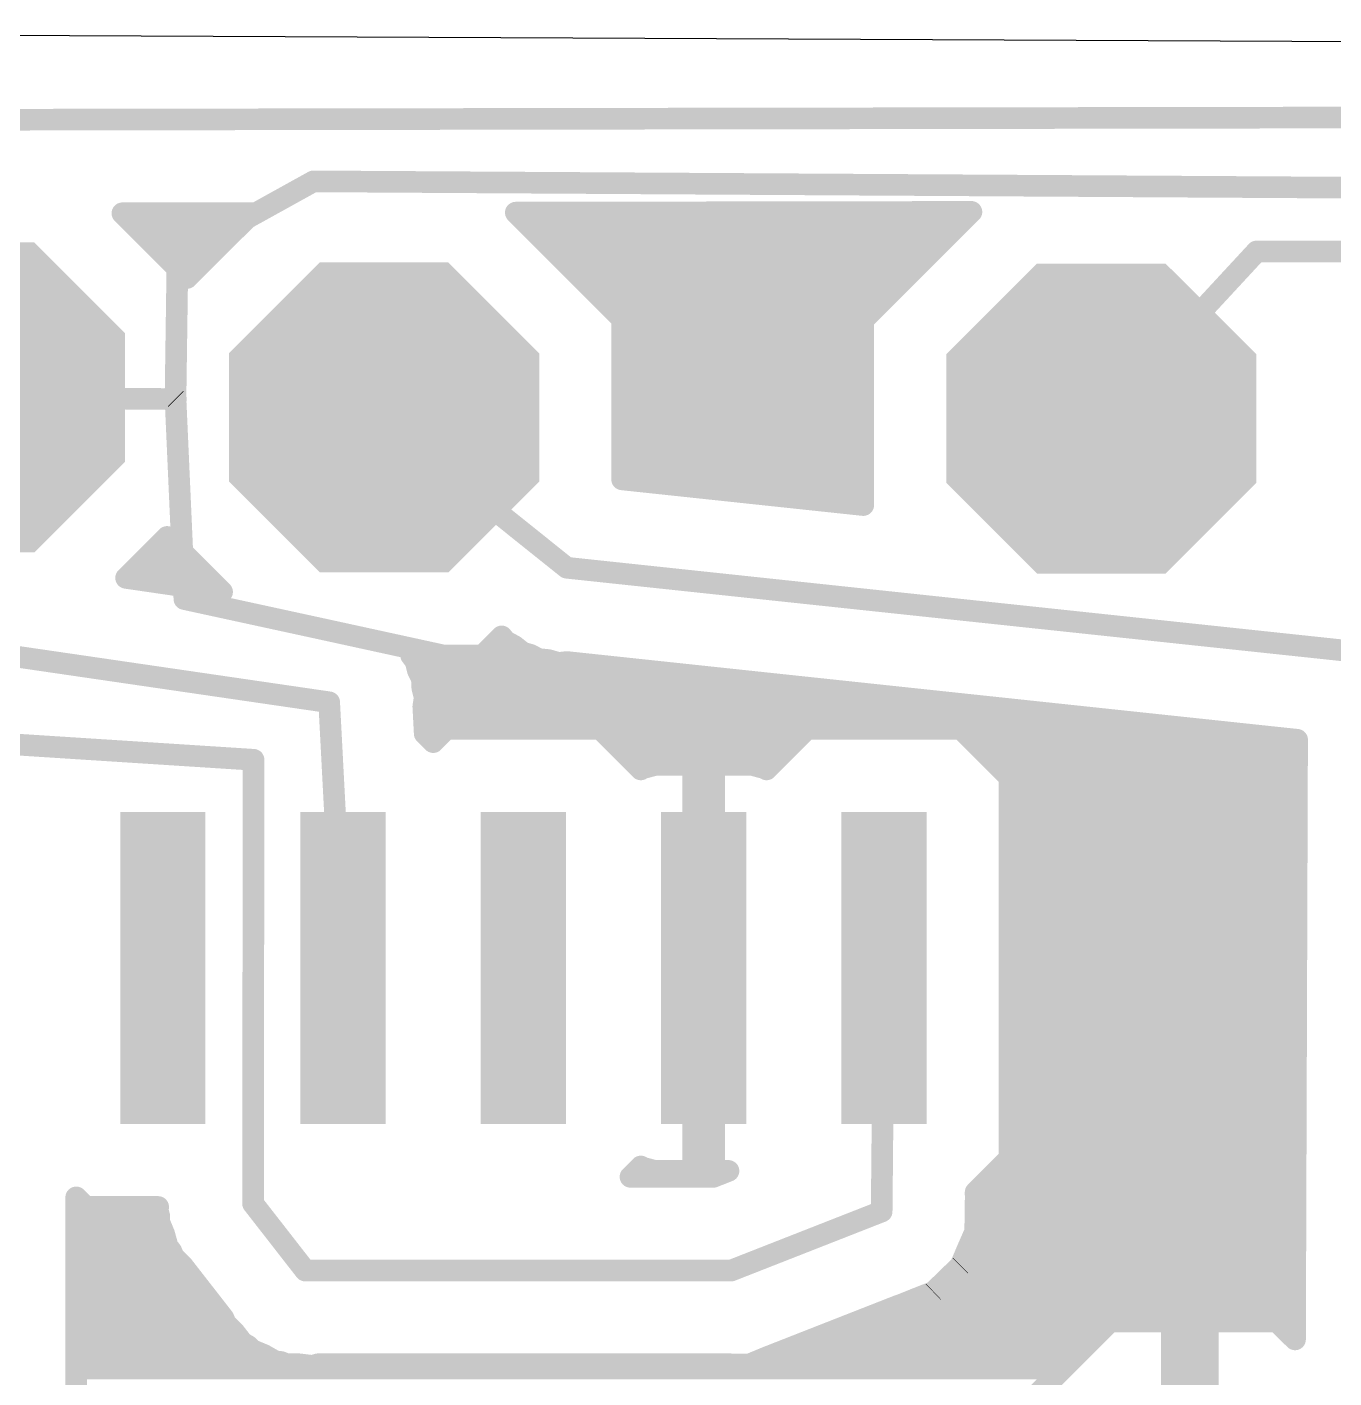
# Model space of a CAD drawing. Extents: x -10.4 to 51.9, y -1.7 to 39.2.
# Drawn here: x 12.46 to 21.66, y 29.65 to 39.17 of the extents above; entities that cross this region are included whole.
import ezdxf

# ---------------------------------------------------------------- set-up
doc = ezdxf.new("R2010")
doc.units = 0
for name, color, linetype in [('1', 14, 'CONTINUOUS'), ('17', 94, 'CONTINUOUS'), ('18', 94, 'CONTINUOUS'), ('20', 178, 'CONTINUOUS')]:
    doc.layers.add(name, color=color, linetype=linetype)

# ---------------------------------------------------------------- blocks, each defined once
blk = doc.blocks.new('OCTAGONP')
at = {"const_width": 0.5}
blk.add_lwpolyline([(-0.25, -0.1036), (-0.25, 0.1036), (-0.1036, 0.25), (0.1036, 0.25), (0.25, 0.1036), (0.25, -0.1036), (0.1036, -0.25), (-0.1036, -0.25), (-0.25, -0.1036), (-0.25, 0.1036)], dxfattribs=at)
blk = doc.blocks.new('RECT')
blk.add_solid([(-0.5, -0.5), (0.5, -0.5), (-0.5, 0.5), (0.5, 0.5)])
blk = doc.blocks.new('OCTAGONV')
at = {"const_width": 0.5}
blk.add_lwpolyline([(-0.25, -0.1036), (-0.25, 0.1036), (-0.1036, 0.25), (0.1036, 0.25), (0.25, 0.1036), (0.25, -0.1036), (0.1036, -0.25), (-0.1036, -0.25), (-0.25, -0.1036), (-0.25, 0.1036)], dxfattribs=at)

msp = doc.modelspace()

# ---------------------------------------------------------------- linework, layer by layer
at = {"layer": '1'}
for points, const_width in [([(28.4241, 38.543), (2, 38.5)], 0.1524), ([(13.5187, 37.5519), (14.4764, 38.0825)], 0.1524), ([(14.4764, 38.0825), (26.5164, 38.0091)], 0.1524), ([(13.1305, 37.8577), (14.0434, 37.8592)], 0.1524), ([(13.5862, 37.402), (13.1305, 37.8577)], 0.1524), ([(14.0434, 37.8592), (13.5862, 37.402)], 0.1524), ([(15.9017, 37.8622), (19.111, 37.8674)], 0.1524), ([(16.6505, 37.1135), (15.9017, 37.8622)], 0.1524), ([(19.111, 37.8674), (18.3492, 37.1057)], 0.1524), ([(13.193, 37.7952), (13.9794, 37.7952)], 0.1524), ([(15.9687, 37.7952), (19.0387, 37.7952)], 0.1524), ([(13.3454, 37.6428), (13.827, 37.6428)], 0.1524), ([(16.1211, 37.6428), (18.8863, 37.6428)], 0.1524), ([(13.5046, 36.5511), (13.5187, 37.5519)], 0.1524), ([(21.12, 37.5884), (20.03, 36.41)], 0.1524), ([(24, 37.5884), (21.12, 37.5884)], 0.1524), ([(13.4978, 37.4904), (13.6746, 37.4904)], 0.1524), ([(16.2735, 37.4904), (18.7339, 37.4904)], 0.1524), ([(16.4259, 37.338), (18.5815, 37.338)], 0.1524), ([(16.5783, 37.1856), (18.4291, 37.1856)], 0.1524), ([(16.6505, 35.9825), (16.6505, 37.1135)], 0.1524), ([(18.3492, 37.1057), (18.3492, 35.8015)], 0.1524), ([(16.6505, 37.0332), (18.3492, 37.0332)], 0.1524), ([(16.6505, 36.8808), (18.3492, 36.8808)], 0.1524), ([(16.6505, 36.7284), (18.3492, 36.7284)], 0.1524), ([(16.6505, 36.576), (18.3492, 36.576)], 0.1524), ([(12.09, 36.56), (13.5075, 36.5482)], 0.1524), ([(13.5672, 35.1392), (13.5046, 36.5511)], 0.1524), ([(13.5075, 36.5482), (13.5046, 36.5511)], 0.1524), ([(16.2602, 35.3599), (14.95, 36.41)], 0.1524), ([(16.6505, 36.4236), (18.3492, 36.4236)], 0.1524), ([(16.6505, 36.2712), (18.3492, 36.2712)], 0.1524), ([(16.6505, 36.1188), (18.3492, 36.1188)], 0.1524), ([(18.3492, 35.8015), (16.6505, 35.9825)], 0.1524), ([(16.8014, 35.9664), (18.3492, 35.9664)], 0.1524), ([(18.2322, 35.814), (18.3492, 35.814)], 0.1524), ([(13.1567, 35.2884), (13.4453, 35.577)], 0.1524), ([(13.4453, 35.577), (13.8328, 35.1896)], 0.1524), ([(13.3775, 35.5092), (13.5131, 35.5092)], 0.1524), ([(13.2251, 35.3568), (13.6655, 35.3568)], 0.1524), ([(21.8176, 34.768), (16.2602, 35.3599)], 0.1524), ([(8.4925, 35.3025), (14.5871, 34.4119)], 0.1524), ([(13.8328, 35.1896), (13.1567, 35.2884)], 0.1524), ([(13.7312, 35.2044), (13.8179, 35.2044)], 0.1524), ([(13.5672, 35.1392), (14.4906, 34.9384)], 0.1524), ([(14.4906, 34.9384), (16.3906, 34.5237)], 0.1524), ([(15.6684, 34.7427), (15.802, 34.8762)], 0.1524), ([(15.802, 34.8762), (15.829, 34.8428)], 0.1524), ([(15.829, 34.8428), (15.8929, 34.808)], 0.1524), ([(15.8929, 34.808), (15.9497, 34.7624)], 0.1524), ([(15.1952, 34.7011), (15.1642, 34.7427)], 0.1524), ([(15.1642, 34.7427), (15.6684, 34.7427)], 0.1524), ([(15.2114, 34.6372), (15.1952, 34.7011)], 0.1524), ([(15.673, 34.7472), (16.0022, 34.7472)], 0.1524), ([(15.9497, 34.7624), (16.0072, 34.7457)], 0.1524), ([(16.0072, 34.7457), (16.0597, 34.7171)], 0.1524), ([(16.0597, 34.7171), (16.1321, 34.7094)], 0.1524), ([(16.1321, 34.7094), (16.202, 34.6891)], 0.1524), ([(16.202, 34.6891), (16.2615, 34.6957)], 0.1524), ([(16.2615, 34.6957), (21.4049, 34.1478)], 0.1524), ([(15.2398, 34.5776), (15.2114, 34.6372)], 0.1524), ([(15.2316, 34.5948), (17.2083, 34.5948)], 0.1524), ([(15.2432, 34.511), (15.2398, 34.5776)], 0.1524), ([(6.0969, 34.5187), (14.0544, 34.0068)], 0.1524), ([(15.2596, 34.4464), (15.2432, 34.511)], 0.1524), ([(16.3906, 34.5237), (17.2232, 34.5)], 0.1524), ([(17.2232, 34.5), (17.2029, 34.1039)], 0.1524), ([(17.2232, 34.5), (19.919, 34.1991)], 0.1524), ([(14.5871, 34.4119), (14.685, 32.54)], 0.1524), ([(15.25, 34.3811), (15.2596, 34.4464)], 0.1524), ([(15.259, 34.4424), (18.6391, 34.4424)], 0.1524), ([(15.26, 34.1912), (15.25, 34.3811)], 0.1524), ([(15.2548, 34.29), (20.0698, 34.29)], 0.1524), ([(15.413, 34.2242), (15.32, 34.1312)], 0.1524), ([(16.497, 34.2242), (15.413, 34.2242)], 0.1524), ([(16.7823, 33.9389), (16.497, 34.2242)], 0.1524), ([(17.953, 34.2242), (17.6677, 33.9389)], 0.1524), ([(19.037, 34.2242), (17.953, 34.2242)], 0.1524), ([(19.3792, 33.882), (19.037, 34.2242)], 0.1524), ([(19.919, 34.1991), (20.65, 33.85)], 0.1524), ([(15.32, 34.1312), (15.26, 34.1912)], 0.1524), ([(15.3136, 34.1376), (15.3264, 34.1376)], 0.1524), ([(16.5836, 34.1376), (17.8664, 34.1376)], 0.1524), ([(17.2029, 34.1039), (17.2067, 33.8364)], 0.1524), ([(19.1236, 34.1376), (21.4049, 34.1376)], 0.1524), ([(21.4049, 34.1478), (21.3904, 29.9226)], 0.1524), ([(14.0544, 34.0068), (14.0509, 30.8797)], 0.1524), ([(16.736, 33.9852), (17.714, 33.9852)], 0.1524), ([(16.7975, 33.9477), (16.7823, 33.9389)], 0.1524), ([(16.8815, 33.9702), (16.7975, 33.9477)], 0.1524), ([(17.1512, 33.9702), (16.8815, 33.9702)], 0.1524), ([(17.1512, 32.6138), (17.1512, 33.9702)], 0.1524), ([(17.5685, 33.9702), (17.2988, 33.9702)], 0.1524), ([(17.2988, 33.9702), (17.2988, 32.6138)], 0.1524), ([(17.6525, 33.9477), (17.5685, 33.9702)], 0.1524), ([(17.6677, 33.9389), (17.6525, 33.9477)], 0.1524), ([(19.276, 33.9852), (21.4044, 33.9852)], 0.1524), ([(20.65, 33.85), (20.65, 28.64)], 0.4064), ([(17.1512, 33.8328), (17.2988, 33.8328)], 0.1524), ([(17.2067, 33.8364), (17.206, 33.7953)], 0.1524), ([(19.3792, 31.198), (19.3792, 33.882)], 0.1524), ([(19.3792, 33.8328), (21.4039, 33.8328)], 0.1524), ([(17.206, 33.7953), (17.225, 32.54)], 0.1524), ([(17.1512, 33.6804), (17.2988, 33.6804)], 0.1524), ([(19.3792, 33.6804), (21.4033, 33.6804)], 0.1524), ([(17.1512, 33.528), (17.2988, 33.528)], 0.1524), ([(19.3792, 33.528), (21.4028, 33.528)], 0.1524), ([(17.1512, 33.3756), (17.2988, 33.3756)], 0.1524), ([(19.3792, 33.3756), (21.4023, 33.3756)], 0.1524), ([(17.1512, 33.2232), (17.2988, 33.2232)], 0.1524), ([(19.3792, 33.2232), (21.4018, 33.2232)], 0.1524), ([(17.1512, 33.0708), (17.2988, 33.0708)], 0.1524), ([(19.3792, 33.0708), (21.4012, 33.0708)], 0.1524), ([(17.1512, 32.9184), (17.2988, 32.9184)], 0.1524), ([(19.3792, 32.9184), (21.4007, 32.9184)], 0.1524), ([(17.1512, 32.766), (17.2988, 32.766)], 0.1524), ([(19.3792, 32.766), (21.4002, 32.766)], 0.1524), ([(17.2988, 32.6138), (17.1512, 32.6138)], 0.1524), ([(19.3792, 32.6136), (21.3997, 32.6136)], 0.1524), ([(18.4787, 30.8238), (18.495, 32.54)], 0.1524), ([(17.1512, 31.1098), (17.1512, 32.4662)], 0.1524), ([(17.1512, 32.4662), (17.2988, 32.4662)], 0.1524), ([(17.1512, 32.4612), (17.2988, 32.4612)], 0.1524), ([(17.2988, 32.4662), (17.2988, 31.1098)], 0.1524), ([(19.3792, 32.4612), (21.3991, 32.4612)], 0.1524), ([(17.1512, 32.3088), (17.2988, 32.3088)], 0.1524), ([(19.3792, 32.3088), (21.3986, 32.3088)], 0.1524), ([(17.1512, 32.1564), (17.2988, 32.1564)], 0.1524), ([(19.3792, 32.1564), (21.3981, 32.1564)], 0.1524), ([(17.1512, 32.004), (17.2988, 32.004)], 0.1524), ([(19.3792, 32.004), (21.3976, 32.004)], 0.1524), ([(17.1512, 31.8516), (17.2988, 31.8516)], 0.1524), ([(19.3792, 31.8516), (21.397, 31.8516)], 0.1524), ([(17.1512, 31.6992), (17.2988, 31.6992)], 0.1524), ([(19.3792, 31.6992), (21.3965, 31.6992)], 0.1524), ([(17.1512, 31.5468), (17.2988, 31.5468)], 0.1524), ([(19.3792, 31.5468), (21.396, 31.5468)], 0.1524), ([(17.1512, 31.3944), (17.2988, 31.3944)], 0.1524), ([(19.3792, 31.3944), (21.3955, 31.3944)], 0.1524), ([(17.1512, 31.242), (17.2988, 31.242)], 0.1524), ([(19.3792, 31.242), (21.3949, 31.242)], 0.1524), ([(19.1404, 30.9592), (19.3792, 31.198)], 0.1524), ([(16.7093, 31.0681), (16.7823, 31.1411)], 0.1524), ([(17.2935, 31.0681), (16.7093, 31.0681)], 0.1524), ([(16.7308, 31.0896), (17.3482, 31.0896)], 0.1524), ([(16.7823, 31.1411), (16.7975, 31.1323)], 0.1524), ([(16.7975, 31.1323), (16.8815, 31.1098)], 0.1524), ([(16.8815, 31.1098), (17.1512, 31.1098)], 0.1524), ([(17.3997, 31.1098), (17.2935, 31.0681)], 0.1524), ([(17.2988, 31.1098), (17.3997, 31.1098)], 0.1524), ([(19.2708, 31.0896), (21.3944, 31.0896)], 0.1524), ([(19.1403, 30.9457), (19.1404, 30.9592)], 0.1524), ([(12.8054, 27.2285), (12.8054, 30.9234)], 0.1524), ([(12.8054, 30.9234), (12.873, 30.8558)], 0.1524), ([(14.0509, 30.8797), (14.4184, 30.4077)], 0.1524), ([(19.139, 30.8142), (19.1414, 30.9427)], 0.1524), ([(19.1414, 30.9427), (19.1403, 30.9457)], 0.1524), ([(19.1413, 30.9372), (21.3939, 30.9372)], 0.1524), ([(12.8054, 30.7848), (13.3904, 30.7848)], 0.1524), ([(12.873, 30.8558), (13.3825, 30.8558)], 0.1524), ([(13.3825, 30.8558), (13.3794, 30.831)], 0.1524), ([(13.3794, 30.831), (13.3904, 30.7908)], 0.1524), ([(13.3904, 30.7908), (13.3904, 30.7491)], 0.1524), ([(17.4184, 30.4077), (18.4787, 30.8238)], 0.1524), ([(19.1378, 30.6861), (19.139, 30.8142)], 0.1524), ([(19.1387, 30.7848), (21.3934, 30.7848)], 0.1524), ([(13.3904, 30.7491), (13.425, 30.6652)], 0.1524), ([(19.0851, 30.5623), (19.1365, 30.68)], 0.1524), ([(19.1365, 30.68), (19.1366, 30.6832)], 0.1524), ([(19.1366, 30.6832), (19.1378, 30.6861)], 0.1524), ([(12.8054, 30.6324), (13.4341, 30.6324)], 0.1524), ([(13.425, 30.6652), (13.4492, 30.5777)], 0.1524), ([(13.4492, 30.5777), (13.4748, 30.5448)], 0.1524), ([(19.1157, 30.6324), (21.3928, 30.6324)], 0.1524), ([(13.4748, 30.5448), (13.4907, 30.5063)], 0.1524), ([(13.4907, 30.5063), (13.5548, 30.442)], 0.1524), ([(19.035, 30.4444), (19.0851, 30.5623)], 0.1524), ([(12.8054, 30.48), (13.5169, 30.48)], 0.1524), ([(13.5548, 30.442), (13.8425, 30.0725)], 0.1524), ([(14.4184, 30.4077), (17.4184, 30.4077)], 0.1524), ([(18.9388, 30.35), (19.0314, 30.4392)], 0.1524), ([(19.0314, 30.4392), (19.0327, 30.4421)], 0.1524), ([(19.0327, 30.4421), (19.035, 30.4444)], 0.1524), ([(19.0501, 30.48), (21.3923, 30.48)], 0.1524), ([(12.8054, 30.3276), (13.6439, 30.3276)], 0.1524), ([(18.8474, 30.2604), (18.9388, 30.35)], 0.1524), ([(18.916, 30.3276), (21.3918, 30.3276)], 0.1524), ([(18.6038, 30.1621), (18.7225, 30.21)], 0.1524), ([(18.7225, 30.21), (18.8422, 30.257)], 0.1524), ([(18.8422, 30.257), (18.8445, 30.2592)], 0.1524), ([(18.8445, 30.2592), (18.8474, 30.2604)], 0.1524), ([(12.8054, 30.1752), (13.7625, 30.1752)], 0.1524), ([(17.6654, 29.7952), (18.6006, 30.1622)], 0.1524), ([(18.6006, 30.1622), (18.6038, 30.1621)], 0.1524), ([(18.6362, 30.1752), (21.3913, 30.1752)], 0.1524), ([(12.8054, 30.0228), (13.8694, 30.0228)], 0.1524), ([(13.8425, 30.0725), (13.8586, 30.0336)], 0.1524), ([(13.8586, 30.0336), (13.9225, 29.9697)], 0.1524), ([(18.2454, 30.0228), (20.0616, 30.0228)], 0.1524), ([(20.0867, 30.0479), (19.2535, 29.2147)], 0.1524), ([(21.2651, 30.0479), (20.0867, 30.0479)], 0.1524), ([(21.3904, 29.9226), (21.2651, 30.0479)], 0.1524), ([(21.2902, 30.0228), (21.3908, 30.0228)], 0.1524), ([(13.9225, 29.9697), (13.9781, 29.8984)], 0.1524), ([(12.8054, 29.8704), (14.0218, 29.8704)], 0.1524), ([(13.9781, 29.8984), (14.0146, 29.8776)], 0.1524), ([(14.0146, 29.8776), (14.0444, 29.8479)], 0.1524), ([(14.0444, 29.8479), (14.1279, 29.8133)], 0.1524), ([(17.857, 29.8704), (19.9092, 29.8704)], 0.1524), ([(14.1279, 29.8133), (14.2065, 29.7686)], 0.1524), ([(14.2065, 29.7686), (14.2482, 29.7634)], 0.1524), ([(14.2482, 29.7634), (14.2871, 29.7473)], 0.1524), ([(14.2871, 29.7473), (14.3775, 29.7473)], 0.1524), ([(14.3775, 29.7473), (14.4672, 29.7362)], 0.1524), ([(14.4672, 29.7362), (14.5078, 29.7473)], 0.1524), ([(14.5078, 29.7473), (17.4122, 29.7473)], 0.1524), ([(17.4122, 29.7473), (17.5374, 29.745)], 0.1524), ([(17.5374, 29.745), (17.5434, 29.7473)], 0.1524), ([(17.5434, 29.7473), (17.5498, 29.7473)], 0.1524), ([(17.5498, 29.7473), (17.6654, 29.7952)], 0.1524), ([(12.8054, 29.718), (19.7568, 29.718)], 0.1524)]:
    msp.add_lwpolyline(points, dxfattribs=dict(at, const_width=const_width))
for points, const_width in [([(14.4767, 38.1206, 1), (14.4762, 38.0444)], 0.0762), ([(14.4949, 38.0492, 1), (14.458, 38.1159)], 0.0762), ([(13.1305, 37.8958, 1), (13.1306, 37.8196)], 0.0762), ([(13.1575, 37.8846, 1), (13.1036, 37.8308)], 0.0762), ([(14.0703, 37.8322, 1), (14.0165, 37.8861)], 0.0762), ([(14.0435, 37.8211, 1), (14.0433, 37.8973)], 0.0762), ([(15.9016, 37.9003, 1), (15.9018, 37.8241)], 0.0762), ([(15.9287, 37.8891, 1), (15.8748, 37.8353)], 0.0762), ([(19.1379, 37.8405, 1), (19.084, 37.8944)], 0.0762), ([(19.111, 37.8293, 1), (19.1109, 37.9055)], 0.0762), ([(13.193, 37.8333, 1), (13.193, 37.7571)], 0.0762), ([(13.9794, 37.7571, 1), (13.9794, 37.8333)], 0.0762), ([(15.9687, 37.8333, 1), (15.9687, 37.7571)], 0.0762), ([(19.0387, 37.7571, 1), (19.0387, 37.8333)], 0.0762), ([(13.3454, 37.6809, 1), (13.3454, 37.6047)], 0.0762), ([(13.827, 37.6047, 1), (13.827, 37.6809)], 0.0762), ([(16.1211, 37.6809, 1), (16.1211, 37.6047)], 0.0762), ([(18.8863, 37.6047, 1), (18.8863, 37.6809)], 0.0762), ([(13.5568, 37.5514, 1), (13.4806, 37.5524)], 0.0762), ([(13.5003, 37.5852, 1), (13.5372, 37.5186)], 0.0762), ([(21.12, 37.6265, 1), (21.12, 37.5503)], 0.0762), ([(21.148, 37.5625, 1), (21.092, 37.6143)], 0.0762), ([(13.4978, 37.5285, 1), (13.4978, 37.4523)], 0.0762), ([(13.6746, 37.4523, 1), (13.6746, 37.5285)], 0.0762), ([(16.2735, 37.5285, 1), (16.2735, 37.4523)], 0.0762), ([(18.7339, 37.4523, 1), (18.7339, 37.5285)], 0.0762), ([(13.5593, 37.429, 1), (13.6132, 37.3751)], 0.0762), ([(13.5593, 37.3751, 1), (13.6132, 37.429)], 0.0762), ([(16.4259, 37.3761, 1), (16.4259, 37.2999)], 0.0762), ([(18.5815, 37.2999, 1), (18.5815, 37.3761)], 0.0762), ([(16.5783, 37.2237, 1), (16.5783, 37.1475)], 0.0762), ([(18.4291, 37.1475, 1), (18.4291, 37.2237)], 0.0762), ([(16.6886, 37.1135, 1), (16.6124, 37.1135)], 0.0762), ([(16.6235, 37.0865, 1), (16.6774, 37.1404)], 0.0762), ([(18.3873, 37.1057, 1), (18.3111, 37.1057)], 0.0762), ([(18.3223, 37.1326, 1), (18.3761, 37.0787)], 0.0762), ([(16.6505, 37.0713, 1), (16.6505, 36.9951)], 0.0762), ([(18.3492, 36.9951, 1), (18.3492, 37.0713)], 0.0762), ([(16.6505, 36.9189, 1), (16.6505, 36.8427)], 0.0762), ([(18.3492, 36.8427, 1), (18.3492, 36.9189)], 0.0762), ([(16.6505, 36.7665, 1), (16.6505, 36.6903)], 0.0762), ([(18.3492, 36.6903, 1), (18.3492, 36.7665)], 0.0762), ([(16.6505, 36.6141, 1), (16.6505, 36.5379)], 0.0762), ([(18.3492, 36.5379, 1), (18.3492, 36.6141)], 0.0762), ([(13.5427, 36.5528, 1), (13.4665, 36.5494)], 0.0762), ([(13.5315, 36.5781, 1), (13.4777, 36.5242)], 0.0762), ([(13.4665, 36.5516, 1), (13.5427, 36.5506)], 0.0762), ([(13.4806, 36.5213, 1), (13.5344, 36.5751)], 0.0762), ([(13.5072, 36.5101, 1), (13.5078, 36.5863)], 0.0762), ([(14.9738, 36.4397, 1), (14.9262, 36.3803)], 0.0762), ([(16.6505, 36.4617, 1), (16.6505, 36.3855)], 0.0762), ([(18.3492, 36.3855, 1), (18.3492, 36.4617)], 0.0762), ([(20.002, 36.4359, 1), (20.058, 36.3841)], 0.0762), ([(16.6505, 36.3093, 1), (16.6505, 36.2331)], 0.0762), ([(18.3492, 36.2331, 1), (18.3492, 36.3093)], 0.0762), ([(16.6505, 36.1569, 1), (16.6505, 36.0807)], 0.0762), ([(18.3492, 36.0807, 1), (18.3492, 36.1569)], 0.0762), ([(16.6545, 36.0204, 1), (16.6464, 35.9446)], 0.0762), ([(16.6124, 35.9825, 1), (16.6886, 35.9825)], 0.0762), ([(16.8014, 36.0045, 1), (16.8014, 35.9283)], 0.0762), ([(18.3492, 35.9283, 1), (18.3492, 36.0045)], 0.0762), ([(18.2322, 35.8521, 1), (18.2322, 35.7759)], 0.0762), ([(18.3492, 35.7759, 1), (18.3492, 35.8521)], 0.0762), ([(18.3111, 35.8015, 1), (18.3873, 35.8015)], 0.0762), ([(18.3452, 35.7637, 1), (18.3532, 35.8394)], 0.0762), ([(13.4723, 35.604, 1), (13.4184, 35.5501)], 0.0762), ([(13.4723, 35.5501, 1), (13.4184, 35.604)], 0.0762), ([(13.3775, 35.5473, 1), (13.3775, 35.4711)], 0.0762), ([(13.5131, 35.4711, 1), (13.5131, 35.5473)], 0.0762), ([(13.2251, 35.3949, 1), (13.2251, 35.3187)], 0.0762), ([(13.6655, 35.3187, 1), (13.6655, 35.3949)], 0.0762), ([(16.2643, 35.3978, 1), (16.2562, 35.322)], 0.0762), ([(16.2364, 35.3302, 1), (16.2841, 35.3896)], 0.0762), ([(13.1622, 35.3261, 1), (13.1511, 35.2507)], 0.0762), ([(13.1297, 35.3153, 1), (13.1836, 35.2614)], 0.0762), ([(13.7312, 35.2425, 1), (13.7312, 35.1663)], 0.0762), ([(13.8058, 35.1626, 1), (13.8597, 35.2165)], 0.0762), ([(13.8179, 35.1663, 1), (13.8179, 35.2425)], 0.0762), ([(13.8273, 35.1519, 1), (13.8383, 35.2273)], 0.0762), ([(13.5753, 35.1764, 1), (13.5591, 35.102)], 0.0762), ([(13.5291, 35.1375, 1), (13.6052, 35.1409)], 0.0762), ([(14.4987, 34.9756, 1), (14.4824, 34.9012)], 0.0762), ([(14.4825, 34.9012, 1), (14.4987, 34.9756)], 0.0762), ([(15.8316, 34.9002, 1), (15.7724, 34.8523)], 0.0762), ([(15.8289, 34.8493, 1), (15.7751, 34.9032)], 0.0762), ([(15.8472, 34.8763, 1), (15.8107, 34.8094)], 0.0762), ([(15.7993, 34.8189, 1), (15.8586, 34.8668)], 0.0762), ([(15.9167, 34.8377, 1), (15.8691, 34.7783)], 0.0762), ([(15.8747, 34.7745, 1), (15.9111, 34.8414)], 0.0762), ([(15.1642, 34.7808, 1), (15.1642, 34.7046)], 0.0762), ([(15.1948, 34.7654, 1), (15.1337, 34.7199)], 0.0762), ([(15.2321, 34.7105, 1), (15.1582, 34.6918)], 0.0762), ([(15.1646, 34.6784, 1), (15.2257, 34.7239)], 0.0762), ([(15.6415, 34.7696, 1), (15.6954, 34.7157)], 0.0762), ([(15.673, 34.7853, 1), (15.673, 34.7091)], 0.0762), ([(15.6684, 34.7046, 1), (15.6684, 34.7808)], 0.0762), ([(15.9604, 34.799, 1), (15.9391, 34.7259)], 0.0762), ([(15.9259, 34.7327, 1), (15.9736, 34.7922)], 0.0762), ([(16.0254, 34.7792, 1), (15.9889, 34.7123)], 0.0762), ([(15.9965, 34.7092, 1), (16.0178, 34.7823)], 0.0762), ([(16.0022, 34.7091, 1), (16.0022, 34.7853)], 0.0762), ([(16.0637, 34.755, 1), (16.0556, 34.6793)], 0.0762), ([(16.0414, 34.6837, 1), (16.0779, 34.7506)], 0.0762), ([(16.1427, 34.746, 1), (16.1215, 34.6728)], 0.0762), ([(16.1281, 34.6715, 1), (16.1361, 34.7473)], 0.0762), ([(16.1978, 34.727, 1), (16.2062, 34.6512)], 0.0762), ([(16.1914, 34.6525, 1), (16.2127, 34.7257)], 0.0762), ([(16.2655, 34.7335, 1), (16.2574, 34.6578)], 0.0762), ([(16.2656, 34.6578, 1), (16.2573, 34.7335)], 0.0762), ([(15.2457, 34.6536, 1), (15.177, 34.6208)], 0.0762), ([(15.1744, 34.6278, 1), (15.2483, 34.6465)], 0.0762), ([(15.2316, 34.6329, 1), (15.2316, 34.5567)], 0.0762), ([(15.2778, 34.5796, 1), (15.2017, 34.5756)], 0.0762), ([(17.2083, 34.5567, 1), (17.2083, 34.6329)], 0.0762), ([(15.2802, 34.5204, 1), (15.2063, 34.5017)], 0.0762), ([(15.2054, 34.5612, 1), (15.2742, 34.594)], 0.0762), ([(16.3917, 34.5617, 1), (16.3895, 34.4856)], 0.0762), ([(16.3825, 34.4864, 1), (16.3987, 34.5609)], 0.0762), ([(17.2274, 34.5379, 1), (17.219, 34.4621)], 0.0762), ([(17.2612, 34.498, 1), (17.1851, 34.502)], 0.0762), ([(17.2221, 34.4619, 1), (17.2243, 34.5381)], 0.0762), ([(14.6252, 34.4139, 1), (14.5491, 34.4099)], 0.0762), ([(14.5816, 34.3742, 1), (14.5926, 34.4496)], 0.0762), ([(15.2052, 34.509, 1), (15.2813, 34.513)], 0.0762), ([(15.259, 34.4805, 1), (15.259, 34.4043)], 0.0762), ([(15.2973, 34.4409, 1), (15.2219, 34.4519)], 0.0762), ([(15.2226, 34.4371, 1), (15.2965, 34.4558)], 0.0762), ([(18.6391, 34.4043, 1), (18.6391, 34.4805)], 0.0762), ([(15.2881, 34.3831, 1), (15.212, 34.3791)], 0.0762), ([(15.2123, 34.3866, 1), (15.2877, 34.3756)], 0.0762), ([(15.2548, 34.3281, 1), (15.2548, 34.2519)], 0.0762), ([(20.0698, 34.2519, 1), (20.0698, 34.3281)], 0.0762), ([(15.413, 34.2623, 1), (15.413, 34.1861)], 0.0762), ([(15.44, 34.1973, 1), (15.3861, 34.2511)], 0.0762), ([(16.5239, 34.2511, 1), (16.47, 34.1973)], 0.0762), ([(16.497, 34.1861, 1), (16.497, 34.2623)], 0.0762), ([(17.953, 34.2623, 1), (17.953, 34.1861)], 0.0762), ([(17.98, 34.1973, 1), (17.9261, 34.2511)], 0.0762), ([(19.0639, 34.2511, 1), (19.01, 34.1973)], 0.0762), ([(19.037, 34.1861, 1), (19.037, 34.2623)], 0.0762), ([(19.9354, 34.2335, 1), (19.9026, 34.1647)], 0.0762), ([(19.9148, 34.1612, 1), (19.9232, 34.2369)], 0.0762), ([(15.2869, 34.2182, 1), (15.233, 34.1643)], 0.0762), ([(15.2219, 34.1892, 1), (15.298, 34.1932)], 0.0762), ([(15.3136, 34.1757, 1), (15.3136, 34.0995)], 0.0762), ([(15.2931, 34.1581, 1), (15.3469, 34.1042)], 0.0762), ([(15.2931, 34.1042, 1), (15.3469, 34.1581)], 0.0762), ([(15.3264, 34.0995, 1), (15.3264, 34.1757)], 0.0762), ([(16.5836, 34.1757, 1), (16.5836, 34.0995)], 0.0762), ([(17.2409, 34.1044, 1), (17.1648, 34.1033)], 0.0762), ([(17.8664, 34.0995, 1), (17.8664, 34.1757)], 0.0762), ([(19.1236, 34.1757, 1), (19.1236, 34.0995)], 0.0762), ([(21.443, 34.1477, 1), (21.3668, 34.1479)], 0.0762), ([(21.4009, 34.1099, 1), (21.409, 34.1857)], 0.0762), ([(21.4049, 34.0995, 1), (21.4049, 34.1757)], 0.0762), ([(14.0925, 34.0068, 1), (14.0163, 34.0068)], 0.0762), ([(14.0519, 33.9688, 1), (14.0568, 34.0448)], 0.0762), ([(17.1648, 34.1058, 1), (17.2409, 34.1019)], 0.0762), ([(16.736, 34.0233, 1), (16.736, 33.9471)], 0.0762), ([(16.7632, 33.9719, 1), (16.8013, 33.9059)], 0.0762), ([(16.7553, 33.9119, 1), (16.8092, 33.9658)], 0.0762), ([(16.7877, 33.9845, 1), (16.8074, 33.9109)], 0.0762), ([(16.8166, 33.9147, 1), (16.7785, 33.9807)], 0.0762), ([(16.8815, 34.0083, 1), (16.8815, 33.9321)], 0.0762), ([(16.8914, 33.9334, 1), (16.8717, 34.007)], 0.0762), ([(17.1893, 33.9702, 1), (17.1131, 33.9702)], 0.0762), ([(17.1512, 33.9321, 1), (17.1512, 34.0083)], 0.0762), ([(17.2988, 34.0083, 1), (17.2988, 33.9321)], 0.0762), ([(17.3369, 33.9702, 1), (17.2607, 33.9702)], 0.0762), ([(17.5783, 34.007, 1), (17.5586, 33.9334)], 0.0762), ([(17.5685, 33.9321, 1), (17.5685, 34.0083)], 0.0762), ([(17.6715, 33.9807, 1), (17.6334, 33.9147)], 0.0762), ([(17.6408, 33.9658, 1), (17.6946, 33.9119)], 0.0762), ([(17.6426, 33.9109, 1), (17.6623, 33.9845)], 0.0762), ([(17.6487, 33.9059, 1), (17.6868, 33.9719)], 0.0762), ([(17.714, 33.9471, 1), (17.714, 34.0233)], 0.0762), ([(19.276, 34.0233, 1), (19.276, 33.9471)], 0.0762), ([(20.7516, 33.85, 1), (20.5484, 33.85)], 0.2032), ([(21.4044, 33.9471, 1), (21.4044, 34.0233)], 0.0762), ([(17.1512, 33.8709, 1), (17.1512, 33.7947)], 0.0762), ([(17.2448, 33.8358, 1), (17.1686, 33.837)], 0.0762), ([(17.2988, 33.7947, 1), (17.2988, 33.8709)], 0.0762), ([(19.4173, 33.882, 1), (19.3411, 33.882)], 0.0762), ([(19.3792, 33.8709, 1), (19.3792, 33.7947)], 0.0762), ([(19.3523, 33.855, 1), (19.4061, 33.9089)], 0.0762), ([(20.6336, 33.8156, 1), (20.6664, 33.8844)], 0.0762), ([(21.4039, 33.7947, 1), (21.4039, 33.8709)], 0.0762), ([(17.2441, 33.7959, 1), (17.1679, 33.7947)], 0.0762), ([(17.1679, 33.7959, 1), (17.2441, 33.7947)], 0.0762), ([(17.1686, 33.8358, 1), (17.2448, 33.8369)], 0.0762), ([(17.1512, 33.7185, 1), (17.1512, 33.6423)], 0.0762), ([(17.2988, 33.6423, 1), (17.2988, 33.7185)], 0.0762), ([(19.3792, 33.7185, 1), (19.3792, 33.6423)], 0.0762), ([(21.4033, 33.6423, 1), (21.4033, 33.7185)], 0.0762), ([(17.1512, 33.5661, 1), (17.1512, 33.4899)], 0.0762), ([(17.2988, 33.4899, 1), (17.2988, 33.5661)], 0.0762), ([(19.3792, 33.5661, 1), (19.3792, 33.4899)], 0.0762), ([(21.4028, 33.4899, 1), (21.4028, 33.5661)], 0.0762), ([(17.1512, 33.4137, 1), (17.1512, 33.3375)], 0.0762), ([(17.2988, 33.3375, 1), (17.2988, 33.4137)], 0.0762), ([(19.3792, 33.4137, 1), (19.3792, 33.3375)], 0.0762), ([(21.4023, 33.3375, 1), (21.4023, 33.4137)], 0.0762), ([(17.1512, 33.2613, 1), (17.1512, 33.1851)], 0.0762), ([(17.2988, 33.1851, 1), (17.2988, 33.2613)], 0.0762), ([(19.3792, 33.2613, 1), (19.3792, 33.1851)], 0.0762), ([(21.4018, 33.1851, 1), (21.4018, 33.2613)], 0.0762), ([(17.1512, 33.1089, 1), (17.1512, 33.0327)], 0.0762), ([(17.2988, 33.0327, 1), (17.2988, 33.1089)], 0.0762), ([(19.3792, 33.1089, 1), (19.3792, 33.0327)], 0.0762), ([(21.4012, 33.0327, 1), (21.4012, 33.1089)], 0.0762), ([(17.1512, 32.9565, 1), (17.1512, 32.8803)], 0.0762), ([(17.2988, 32.8803, 1), (17.2988, 32.9565)], 0.0762), ([(19.3792, 32.9565, 1), (19.3792, 32.8803)], 0.0762), ([(21.4007, 32.8803, 1), (21.4007, 32.9565)], 0.0762), ([(17.1512, 32.8041, 1), (17.1512, 32.7279)], 0.0762), ([(17.2988, 32.7279, 1), (17.2988, 32.8041)], 0.0762), ([(19.3792, 32.8041, 1), (19.3792, 32.7279)], 0.0762), ([(21.4002, 32.7279, 1), (21.4002, 32.8041)], 0.0762), ([(17.1512, 32.6519, 1), (17.1512, 32.5757)], 0.0762), ([(17.1131, 32.6138, 1), (17.1893, 32.6138)], 0.0762), ([(17.2607, 32.6138, 1), (17.3369, 32.6138)], 0.0762), ([(17.2988, 32.5757, 1), (17.2988, 32.6519)], 0.0762), ([(19.3792, 32.6517, 1), (19.3792, 32.5755)], 0.0762), ([(21.3997, 32.5755, 1), (21.3997, 32.6517)], 0.0762), ([(14.647, 32.538, 1), (14.723, 32.542)], 0.0762), ([(17.1869, 32.5394, 1), (17.2631, 32.5406)], 0.0762), ([(18.5331, 32.5396, 1), (18.4569, 32.5404)], 0.0762), ([(17.1893, 32.4662, 1), (17.1131, 32.4662)], 0.0762), ([(17.1512, 32.5043, 1), (17.1512, 32.4281)], 0.0762), ([(17.1512, 32.4993, 1), (17.1512, 32.4231)], 0.0762), ([(17.3369, 32.4662, 1), (17.2607, 32.4662)], 0.0762), ([(17.2988, 32.4281, 1), (17.2988, 32.5043)], 0.0762), ([(17.2988, 32.4231, 1), (17.2988, 32.4993)], 0.0762), ([(19.3792, 32.4993, 1), (19.3792, 32.4231)], 0.0762), ([(21.3991, 32.4231, 1), (21.3991, 32.4993)], 0.0762), ([(17.1512, 32.3469, 1), (17.1512, 32.2707)], 0.0762), ([(17.2988, 32.2707, 1), (17.2988, 32.3469)], 0.0762), ([(19.3792, 32.3469, 1), (19.3792, 32.2707)], 0.0762), ([(21.3986, 32.2707, 1), (21.3986, 32.3469)], 0.0762), ([(17.1512, 32.1945, 1), (17.1512, 32.1183)], 0.0762), ([(17.2988, 32.1183, 1), (17.2988, 32.1945)], 0.0762), ([(19.3792, 32.1945, 1), (19.3792, 32.1183)], 0.0762), ([(21.3981, 32.1183, 1), (21.3981, 32.1945)], 0.0762), ([(17.1512, 32.0421, 1), (17.1512, 31.9659)], 0.0762), ([(17.2988, 31.9659, 1), (17.2988, 32.0421)], 0.0762), ([(19.3792, 32.0421, 1), (19.3792, 31.9659)], 0.0762), ([(21.3976, 31.9659, 1), (21.3976, 32.0421)], 0.0762), ([(17.1512, 31.8897, 1), (17.1512, 31.8135)], 0.0762), ([(17.2988, 31.8135, 1), (17.2988, 31.8897)], 0.0762), ([(19.3792, 31.8897, 1), (19.3792, 31.8135)], 0.0762), ([(21.397, 31.8135, 1), (21.397, 31.8897)], 0.0762), ([(17.1512, 31.7373, 1), (17.1512, 31.6611)], 0.0762), ([(17.2988, 31.6611, 1), (17.2988, 31.7373)], 0.0762), ([(19.3792, 31.7373, 1), (19.3792, 31.6611)], 0.0762), ([(21.3965, 31.6611, 1), (21.3965, 31.7373)], 0.0762), ([(17.1512, 31.5849, 1), (17.1512, 31.5087)], 0.0762), ([(17.2988, 31.5087, 1), (17.2988, 31.5849)], 0.0762), ([(19.3792, 31.5849, 1), (19.3792, 31.5087)], 0.0762), ([(21.396, 31.5087, 1), (21.396, 31.5849)], 0.0762), ([(17.1512, 31.4325, 1), (17.1512, 31.3563)], 0.0762), ([(17.2988, 31.3563, 1), (17.2988, 31.4325)], 0.0762), ([(19.3792, 31.4325, 1), (19.3792, 31.3563)], 0.0762), ([(21.3955, 31.3563, 1), (21.3955, 31.4325)], 0.0762), ([(17.1512, 31.2801, 1), (17.1512, 31.2039)], 0.0762), ([(17.2988, 31.2039, 1), (17.2988, 31.2801)], 0.0762), ([(19.3792, 31.2801, 1), (19.3792, 31.2039)], 0.0762), ([(21.3949, 31.2039, 1), (21.3949, 31.2801)], 0.0762), ([(19.3411, 31.198, 1), (19.4173, 31.198)], 0.0762), ([(19.4061, 31.1711, 1), (19.3523, 31.225)], 0.0762), ([(16.7093, 31.1062, 1), (16.7093, 31.03)], 0.0762), ([(16.6824, 31.0951, 1), (16.7362, 31.0412)], 0.0762), ([(16.7308, 31.1277, 1), (16.7308, 31.0515)], 0.0762), ([(16.8013, 31.1741, 1), (16.7632, 31.1081)], 0.0762), ([(16.8092, 31.1142, 1), (16.7553, 31.1681)], 0.0762), ([(16.8074, 31.1691, 1), (16.7877, 31.0955)], 0.0762), ([(16.7785, 31.0993, 1), (16.8166, 31.1653)], 0.0762), ([(16.8815, 31.1479, 1), (16.8815, 31.0717)], 0.0762), ([(16.8717, 31.073, 1), (16.8914, 31.1466)], 0.0762), ([(17.1131, 31.1098, 1), (17.1893, 31.1098)], 0.0762), ([(17.1512, 31.0717, 1), (17.1512, 31.1479)], 0.0762), ([(17.2796, 31.1036, 1), (17.3074, 31.0327)], 0.0762), ([(17.2988, 31.1479, 1), (17.2988, 31.0717)], 0.0762), ([(17.2607, 31.1098, 1), (17.3369, 31.1098)], 0.0762), ([(17.2935, 31.03, 1), (17.2935, 31.1062)], 0.0762), ([(17.3482, 31.0515, 1), (17.3482, 31.1277)], 0.0762), ([(17.4136, 31.0743, 1), (17.3858, 31.1453)], 0.0762), ([(17.3997, 31.0717, 1), (17.3997, 31.1479)], 0.0762), ([(19.2708, 31.1277, 1), (19.2708, 31.0515)], 0.0762), ([(21.3944, 31.0515, 1), (21.3944, 31.1277)], 0.0762), ([(19.1785, 30.9589, 1), (19.1023, 30.9596)], 0.0762), ([(12.8435, 30.9234, 1), (12.7673, 30.9234)], 0.0762), ([(12.8323, 30.9504, 1), (12.7785, 30.8965)], 0.0762), ([(14.081, 30.9032, 1), (14.0209, 30.8563)], 0.0762), ([(19.1757, 30.9596, 1), (19.1048, 30.9317)], 0.0762), ([(19.1022, 30.946, 1), (19.1784, 30.9453)], 0.0762), ([(19.1135, 30.9862, 1), (19.1673, 30.9323)], 0.0762), ([(19.1413, 30.9753, 1), (19.1413, 30.8991)], 0.0762), ([(19.1795, 30.942, 1), (19.1033, 30.9434)], 0.0762), ([(19.106, 30.9288, 1), (19.1769, 30.9566)], 0.0762), ([(21.3939, 30.8991, 1), (21.3939, 30.9753)], 0.0762), ([(12.8054, 30.8229, 1), (12.8054, 30.7467)], 0.0762), ([(12.873, 30.8939, 1), (12.873, 30.8177)], 0.0762), ([(12.8461, 30.8289, 1), (12.9, 30.8827)], 0.0762), ([(13.4161, 30.8411, 1), (13.3426, 30.8208)], 0.0762), ([(13.3416, 30.8357, 1), (13.4172, 30.8263)], 0.0762), ([(13.4203, 30.8511, 1), (13.3446, 30.8605)], 0.0762), ([(13.4285, 30.7907, 1), (13.3523, 30.7908)], 0.0762), ([(13.3825, 30.8177, 1), (13.3825, 30.8939)], 0.0762), ([(13.3904, 30.7467, 1), (13.3904, 30.8229)], 0.0762), ([(14.0128, 30.8798, 1), (14.089, 30.8797)], 0.0762), ([(18.4406, 30.8241, 1), (18.5168, 30.8234)], 0.0762), ([(18.4926, 30.7883, 1), (18.4648, 30.8592)], 0.0762), ([(19.1387, 30.8229, 1), (19.1387, 30.7467)], 0.0762), ([(19.1771, 30.8139, 1), (19.1009, 30.8146)], 0.0762), ([(19.1009, 30.8149, 1), (19.1771, 30.8135)], 0.0762), ([(21.3934, 30.7467, 1), (21.3934, 30.8229)], 0.0762), ([(13.4256, 30.7637, 1), (13.3552, 30.7346)], 0.0762), ([(13.3523, 30.7492, 1), (13.4285, 30.7491)], 0.0762), ([(13.3537, 30.7807, 1), (13.4272, 30.8009)], 0.0762), ([(19.1747, 30.6825, 1), (19.0985, 30.6839)], 0.0762), ([(19.1714, 30.6648, 1), (19.1016, 30.6953)], 0.0762), ([(19.1729, 30.6712, 1), (19.1028, 30.7011)], 0.0762), ([(12.8054, 30.6705, 1), (12.8054, 30.5943)], 0.0762), ([(13.4618, 30.6753, 1), (13.3883, 30.6551)], 0.0762), ([(13.3898, 30.6507, 1), (13.4603, 30.6797)], 0.0762), ([(13.4792, 30.6011, 1), (13.4191, 30.5543)], 0.0762), ([(13.4341, 30.5943, 1), (13.4341, 30.6705)], 0.0762), ([(19.1157, 30.6705, 1), (19.1157, 30.5943)], 0.0762), ([(19.0984, 30.6807, 1), (19.1746, 30.6793)], 0.0762), ([(19.1015, 30.6981, 1), (19.1716, 30.6683)], 0.0762), ([(19.0997, 30.6865, 1), (19.1759, 30.6858)], 0.0762), ([(21.3928, 30.5943, 1), (21.3928, 30.6705)], 0.0762), ([(13.4124, 30.5676, 1), (13.4859, 30.5878)], 0.0762), ([(13.51, 30.5593, 1), (13.4395, 30.5303)], 0.0762), ([(13.4447, 30.5214, 1), (13.5048, 30.5682)], 0.0762), ([(13.5176, 30.5332, 1), (13.4637, 30.4794)], 0.0762), ([(13.4554, 30.4917, 1), (13.5259, 30.5208)], 0.0762), ([(19.0502, 30.5775, 1), (19.12, 30.547)], 0.0762), ([(19.1202, 30.5474, 1), (19.0501, 30.5772)], 0.0762), ([(12.8054, 30.5181, 1), (12.8054, 30.4419)], 0.0762), ([(13.5848, 30.4654, 1), (13.5247, 30.4186)], 0.0762), ([(13.5169, 30.4419, 1), (13.5169, 30.5181)], 0.0762), ([(13.5278, 30.4151, 1), (13.5818, 30.4689)], 0.0762), ([(14.4184, 30.4458, 1), (14.4184, 30.3696)], 0.0762), ([(14.3884, 30.3843, 1), (14.4485, 30.4311)], 0.0762), ([(17.4045, 30.4432, 1), (17.4324, 30.3723)], 0.0762), ([(17.4184, 30.3696, 1), (17.4184, 30.4458)], 0.0762), ([(18.9965, 30.4544, 1), (19.0664, 30.424)], 0.0762), ([(19.006, 30.4694, 1), (19.0594, 30.4149)], 0.0762), ([(18.9999, 30.4593, 1), (19.07, 30.4295)], 0.0762), ([(19.0676, 30.4269, 1), (18.9978, 30.4574)], 0.0762), ([(19.0579, 30.4118, 1), (19.005, 30.4667)], 0.0762), ([(19.0616, 30.4171, 1), (19.0083, 30.4716)], 0.0762), ([(19.0501, 30.5181, 1), (19.0501, 30.4419)], 0.0762), ([(21.3923, 30.4419, 1), (21.3923, 30.5181)], 0.0762), ([(12.8054, 30.3657, 1), (12.8054, 30.2895)], 0.0762), ([(13.6439, 30.2895, 1), (13.6439, 30.3657)], 0.0762), ([(18.916, 30.3657, 1), (18.916, 30.2895)], 0.0762), ([(18.9124, 30.3775, 1), (18.9652, 30.3226)], 0.0762), ([(18.9655, 30.3228, 1), (18.9121, 30.3772)], 0.0762), ([(21.3918, 30.2895, 1), (21.3918, 30.3657)], 0.0762), ([(18.7086, 30.2455, 1), (18.7364, 30.1745)], 0.0762), ([(18.7368, 30.1747, 1), (18.7083, 30.2454)], 0.0762), ([(18.8158, 30.2844, 1), (18.8686, 30.2295)], 0.0762), ([(18.8303, 30.2945, 1), (18.8587, 30.2238)], 0.0762), ([(18.8208, 30.2876, 1), (18.8741, 30.2332)], 0.0762), ([(18.8709, 30.2317, 1), (18.8181, 30.2866)], 0.0762), ([(18.8561, 30.2215, 1), (18.8283, 30.2924)], 0.0762), ([(18.8617, 30.225, 1), (18.8332, 30.2957)], 0.0762), ([(12.8054, 30.2133, 1), (12.8054, 30.1371)], 0.0762), ([(13.7625, 30.1371, 1), (13.7625, 30.2133)], 0.0762), ([(18.601, 30.2003, 1), (18.6002, 30.1241)], 0.0762), ([(18.5895, 30.1975, 1), (18.618, 30.1268)], 0.0762), ([(18.6145, 30.1267, 1), (18.5867, 30.1976)], 0.0762), ([(18.6362, 30.2133, 1), (18.6362, 30.1371)], 0.0762), ([(18.6034, 30.124, 1), (18.6041, 30.2002)], 0.0762), ([(21.3913, 30.1371, 1), (21.3913, 30.2133)], 0.0762), ([(12.8054, 30.0609, 1), (12.8054, 29.9847)], 0.0762), ([(13.8777, 30.0871, 1), (13.8073, 30.0579)], 0.0762), ([(13.8124, 30.0491, 1), (13.8726, 30.0959)], 0.0762), ([(13.8855, 30.0606, 1), (13.8317, 30.0067)], 0.0762), ([(13.8234, 30.0191, 1), (13.8938, 30.0482)], 0.0762), ([(13.8694, 29.9847, 1), (13.8694, 30.0609)], 0.0762), ([(18.2454, 30.0609, 1), (18.2454, 29.9847)], 0.0762), ([(20.0867, 30.086, 1), (20.0867, 30.0098)], 0.0762), ([(20.1137, 30.021, 1), (20.0598, 30.0749)], 0.0762), ([(20.0616, 29.9847, 1), (20.0616, 30.0609)], 0.0762), ([(21.292, 30.0749, 1), (21.2381, 30.021)], 0.0762), ([(21.2902, 30.0609, 1), (21.2902, 29.9847)], 0.0762), ([(21.2651, 30.0098, 1), (21.2651, 30.086)], 0.0762), ([(21.3908, 29.9847, 1), (21.3908, 30.0609)], 0.0762), ([(13.9526, 29.9931, 1), (13.8925, 29.9463)], 0.0762), ([(13.8956, 29.9428, 1), (13.9495, 29.9967)], 0.0762), ([(21.3635, 29.8957, 1), (21.4173, 29.9495)], 0.0762), ([(12.8054, 29.9085, 1), (12.8054, 29.8323)], 0.0762), ([(13.9969, 29.9315, 1), (13.9593, 29.8652)], 0.0762), ([(13.948, 29.875, 1), (14.0081, 29.9218)], 0.0762), ([(14.0416, 29.9045, 1), (13.9877, 29.8507)], 0.0762), ([(13.9958, 29.8445, 1), (14.0335, 29.9107)], 0.0762), ([(14.0589, 29.8831, 1), (14.0298, 29.8127)], 0.0762), ([(14.0174, 29.8209, 1), (14.0713, 29.8748)], 0.0762), ([(14.0218, 29.8323, 1), (14.0218, 29.9085)], 0.0762), ([(17.857, 29.9085, 1), (17.857, 29.8323)], 0.0762), ([(19.9092, 29.8323, 1), (19.9092, 29.9085)], 0.0762), ([(21.3523, 29.9227, 1), (21.4285, 29.9225)], 0.0762), ([(14.1467, 29.8464, 1), (14.1091, 29.7801)], 0.0762), ([(14.1133, 29.7781, 1), (14.1425, 29.8485)], 0.0762), ([(14.2112, 29.8064, 1), (14.2018, 29.7308)], 0.0762), ([(14.1877, 29.7355, 1), (14.2253, 29.8017)], 0.0762), ([(14.2628, 29.7986, 1), (14.2337, 29.7282)], 0.0762), ([(14.2435, 29.7256, 1), (14.253, 29.8012)], 0.0762), ([(14.2871, 29.7854, 1), (14.2871, 29.7092)], 0.0762), ([(14.2725, 29.7121, 1), (14.3017, 29.7825)], 0.0762), ([(14.3822, 29.7851, 1), (14.3728, 29.7095)], 0.0762), ([(14.3775, 29.7092, 1), (14.3775, 29.7854)], 0.0762), ([(14.4571, 29.7729, 1), (14.4774, 29.6994)], 0.0762), ([(14.4625, 29.6984, 1), (14.4719, 29.774)], 0.0762), ([(14.5078, 29.7854, 1), (14.5078, 29.7092)], 0.0762), ([(14.5179, 29.7106, 1), (14.4976, 29.7841)], 0.0762), ([(17.4129, 29.7854, 1), (17.4115, 29.7092)], 0.0762), ([(17.4122, 29.7092, 1), (17.4122, 29.7854)], 0.0762), ([(17.5235, 29.7804, 1), (17.5513, 29.7095)], 0.0762), ([(17.5434, 29.7854, 1), (17.5434, 29.7092)], 0.0762), ([(17.5352, 29.7825, 1), (17.5644, 29.7121)], 0.0762), ([(17.5573, 29.7119, 1), (17.5295, 29.7828)], 0.0762), ([(17.5367, 29.7069, 1), (17.5381, 29.7831)], 0.0762), ([(17.5498, 29.7092, 1), (17.5498, 29.7854)], 0.0762), ([(17.6515, 29.8307, 1), (17.6793, 29.7597)], 0.0762), ([(17.68, 29.76, 1), (17.6508, 29.8304)], 0.0762), ([(12.8054, 29.7561, 1), (12.8054, 29.6799)], 0.0762), ([(19.7568, 29.6799, 1), (19.7568, 29.7561)], 0.0762)]:
    msp.add_lwpolyline(points, format="xyb", dxfattribs=dict(at, const_width=const_width))
at = {"layer": '20'}
msp.add_line((40.447, 38.9752), (0, 39.17), dxfattribs=at)

# ---------------------------------------------------------------- block references
at = {"layer": '1', "xscale": 0.6, "yscale": 2.2}
for p in [(13.415, 32.54), (14.685, 32.54), (15.955, 32.54), (17.225, 32.54), (18.495, 32.54)]:
    msp.add_blockref('RECT', p, dxfattribs=at)
at = {"layer": '17', "xscale": 1.3208, "yscale": 1.3208}
for p in [(12.09, 36.56), (14.95, 36.41), (20.03, 36.41)]:
    msp.add_blockref('OCTAGONP', p, dxfattribs=at)
at = {"layer": '18', "xscale": 2.1844, "yscale": 2.1844}
for p in [(12.0575, 36.56), (14.9741, 36.4191), (20.0256, 36.4113)]:
    msp.add_blockref('OCTAGONV', p, dxfattribs=at)

doc.saveas('drawing.dxf')
